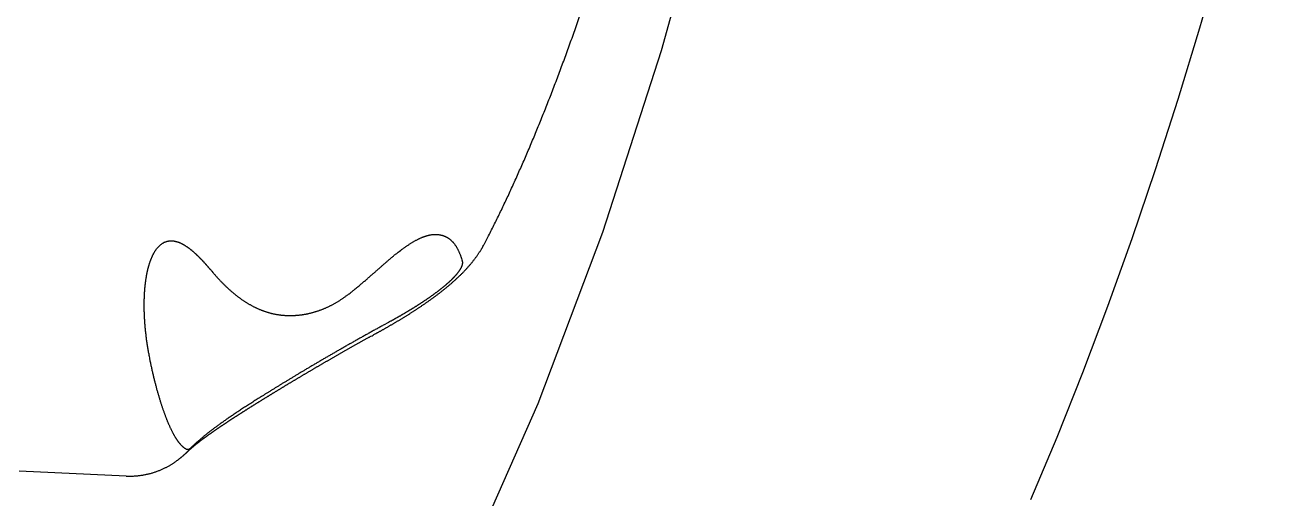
# Model space of a CAD drawing. Extents: x 528 to 612, y 649 to 778.
# Drawn here: x 536.046 to 538.047, y 696.739 to 697.498 of the extents above; entities that cross this region are included whole.
import ezdxf

# ---------------------------------------------------------------- set-up
doc = ezdxf.new("R2010")
doc.units = 0
doc.header["$MEASUREMENT"] = 0
doc.layers.add('1', color=4, linetype='Continuous')

# ---------------------------------------------------------------- blocks, each defined once
blk = doc.blocks.new('5S55RR1')
at = {"layer": '1', "color": 2, "linetype": 'Continuous'}
blk.add_line((-74.0167, 94.6378), (-74.0012, 94.4666), dxfattribs=at)
for points in [[(-74.0016, 94.4666), (-74.0013, 94.4639, 0.005206), (-74.001, 94.4613, 0.005222), (-74.0006, 94.4586, 0.005216), (-74.0002, 94.456, 0.005203), (-73.9997, 94.4534, 0.005199), (-73.9992, 94.4508, 0.005194), (-73.9986, 94.4482, 0.005207), (-73.9979, 94.4456, 0.005236), (-73.9972, 94.4431, 0.005196), (-73.9965, 94.4405, 0.005072), (-73.9957, 94.438, 0.005037), (-73.9948, 94.4356, 0.005064), (-73.9939, 94.4331, 0.005098), (-73.993, 94.4307, 0.005131), (-73.992, 94.4283, 0.005106), (-73.991, 94.426, 0.004999), (-73.9899, 94.4237, 0.004923), (-73.9888, 94.4214, 0.004833), (-73.9877, 94.4192, 0.004779), (-73.9865, 94.417, 0.004716), (-73.9853, 94.4149, 0.004695), (-73.9841, 94.4128, 0.004676), (-73.9829, 94.4107, 0.004666), (-73.9816, 94.4088, 0.004621), (-73.9803, 94.4068, 0.004539), (-73.9791, 94.405, 0.004345), (-73.9778, 94.4032, 0.004218), (-73.9765, 94.4014, 0.004067), (-73.9752, 94.3997, 0.003972), (-73.9739, 94.3981, 0.003842), (-73.9726, 94.3965, 0.003765), (-73.9714, 94.395, 0.003643), (-73.9702, 94.3936, 0.003616), (-73.969, 94.3922, 0.003608), (-73.9678, 94.391, 0.00348), (-73.9666, 94.3897, 0.003024), (-73.9655, 94.3886, 0.002755), (-73.9645, 94.3875, 0.002552), (-73.9634, 94.3865, 0.002531), (-73.9624, 94.3855, 0.002652), (-73.9615, 94.3846, 0.002589), (-73.9605, 94.3837, 0.002145), (-73.9597, 94.3829, 0.001928), (-73.9588, 94.3821, 0.001872), (-73.958, 94.3814, 0.001823), (-73.9573, 94.3808, 0.001669), (-73.9566, 94.3801, 0.001562), (-73.9559, 94.3796, 0.001412), (-73.9553, 94.379, 0.0013), (-73.9547, 94.3785, 0.001157), (-73.9541, 94.378, 0.001048), (-73.9536, 94.3776, 0.000897), (-73.9531, 94.3772, 0.000829), (-73.9526, 94.3768, 0.000806), (-73.9521, 94.3764, 0.000774), (-73.9517, 94.3761, 0.00068), (-73.9514, 94.3758, 0.000575), (-73.951, 94.3755, 0.000399), (-73.9506, 94.3752, 0.000282), (-73.9503, 94.375, 0.0002), (-73.95, 94.3747, 0.000163), (-73.9497, 94.3745, 0.000166), (-73.9495, 94.3743, 0.000159), (-73.9492, 94.3741, 0.000129), (-73.949, 94.3739, 0.000102), (-73.9488, 94.3737, 0.000066), (-73.9486, 94.3736, 0.000026), (-73.9484, 94.3734, -0.00003), (-73.9482, 94.3733, -0.000092), (-73.948, 94.3731, -0.000177), (-73.9478, 94.373, -0.000257), (-73.9477, 94.3729, -0.000336), (-73.9476, 94.3728, -0.000391), (-73.9474, 94.3727, -0.000406), (-73.9473, 94.3726, -0.000412), (-73.9472, 94.3725, -0.000408), (-73.947, 94.3723, -0.000406), (-73.9469, 94.3722, -0.000415), (-73.9468, 94.3721, -0.000414), (-73.9466, 94.372, -0.000407), (-73.9465, 94.3719, -0.000392), (-73.9463, 94.3718, -0.000373), (-73.9462, 94.3717, -0.000362), (-73.946, 94.3715, -0.000366), (-73.9459, 94.3714, -0.00037), (-73.9457, 94.3713, -0.000384), (-73.9455, 94.3711, -0.000391), (-73.9454, 94.371, -0.0004), (-73.9452, 94.3708, -0.000404), (-73.945, 94.3707, -0.000412), (-73.9448, 94.3705, -0.000415), (-73.9446, 94.3703, -0.000421), (-73.9444, 94.3702, -0.000423), (-73.9442, 94.37, -0.000428), (-73.944, 94.3698, -0.000429), (-73.9438, 94.3696, -0.000433), (-73.9436, 94.3695, -0.000433), (-73.9434, 94.3693, -0.000437), (-73.9431, 94.3691, -0.000436), (-73.9429, 94.3689, -0.000439), (-73.9427, 94.3687, -0.000438), (-73.9424, 94.3684, -0.00044), (-73.9422, 94.3682, -0.000438), (-73.9419, 94.368, -0.00044), (-73.9417, 94.3678, -0.000438), (-73.9414, 94.3675, -0.000439), (-73.9411, 94.3673, -0.000437), (-73.9408, 94.367, -0.000438), (-73.9406, 94.3668, -0.000436), (-73.9403, 94.3665, -0.000436), (-73.94, 94.3663, -0.000434), (-73.9397, 94.366, -0.000434), (-73.9394, 94.3657, -0.000431), (-73.9391, 94.3654, -0.000431), (-73.9388, 94.3651, -0.000428), (-73.9385, 94.3649, -0.000428), (-73.9381, 94.3646, -0.000425), (-73.9378, 94.3643, -0.000425), (-73.9375, 94.3639, -0.000422), (-73.9371, 94.3636, -0.000421), (-73.9368, 94.3633, -0.000418), (-73.9364, 94.363, -0.000418), (-73.9361, 94.3626, -0.000415), (-73.9357, 94.3623, -0.000414), (-73.9353, 94.3619, -0.000411), (-73.935, 94.3616, -0.00041), (-73.9346, 94.3612, -0.000407), (-73.9342, 94.3608, -0.000406), (-73.9338, 94.3605, -0.000403), (-73.9334, 94.3601, -0.000402), (-73.933, 94.3597, -0.000399), (-73.9326, 94.3593, -0.000397), (-73.9322, 94.3589, -0.000394), (-73.9318, 94.3585, -0.000393), (-73.9314, 94.3581, -0.00039), (-73.9309, 94.3576, -0.000389), (-73.9305, 94.3572, -0.000386), (-73.93, 94.3568, -0.000385), (-73.9296, 94.3563, -0.000382), (-73.9291, 94.3559, -0.00038), (-73.9287, 94.3554, -0.000377), (-73.9282, 94.3549, -0.000376), (-73.9277, 94.3545, -0.000373), (-73.9273, 94.354, -0.000372), (-73.9268, 94.3535, -0.000369), (-73.9263, 94.353, -0.000367), (-73.9258, 94.3525, -0.000364), (-73.9253, 94.352, -0.000363), (-73.9248, 94.3514, -0.00036), (-73.9243, 94.3509, -0.000359), (-73.9238, 94.3504, -0.000356), (-73.9232, 94.3498, -0.000355), (-73.9227, 94.3493, -0.000352), (-73.9222, 94.3487, -0.00035), (-73.9216, 94.3481, -0.000348), (-73.9211, 94.3476, -0.000346), (-73.9205, 94.347, -0.000344), (-73.9199, 94.3464, -0.000342), (-73.9194, 94.3458, -0.00034), (-73.9188, 94.3452, -0.000338), (-73.9182, 94.3446, -0.000335), (-73.9176, 94.3439, -0.000334), (-73.917, 94.3433, -0.000331), (-73.9164, 94.3426, -0.00033), (-73.9158, 94.342, -0.000328), (-73.9152, 94.3413, -0.000326), (-73.9146, 94.3407, -0.000324), (-73.9139, 94.34, -0.000323), (-73.9133, 94.3393, -0.000318), (-73.9127, 94.3386, -0.000312), (-73.912, 94.3379, -0.000306), (-73.9114, 94.3372, -0.000299), (-73.9107, 94.3364, -0.000292), (-73.91, 94.3357, -0.000286), (-73.9094, 94.335, -0.00028), (-73.9087, 94.3342, -0.000274), (-73.908, 94.3335, -0.000269), (-73.9073, 94.3327, -0.000263), (-73.9066, 94.3319, -0.000258), (-73.9059, 94.3311, -0.000253), (-73.9052, 94.3303, -0.000248), (-73.9045, 94.3295, -0.000244), (-73.9037, 94.3287, -0.000239), (-73.903, 94.3279, -0.000235), (-73.9023, 94.3271, -0.000231), (-73.9015, 94.3263, -0.000227), (-73.9008, 94.3254, -0.000223), (-73.9, 94.3246, -0.000219), (-73.8993, 94.3237, -0.000216), (-73.8985, 94.3228, -0.000212), (-73.8977, 94.322, -0.000209), (-73.897, 94.3211, -0.000206), (-73.8962, 94.3202, -0.000202), (-73.8954, 94.3193, -0.000199), (-73.8946, 94.3184, -0.000196), (-73.8938, 94.3175, -0.000194), (-73.893, 94.3165, -0.000191), (-73.8922, 94.3156, -0.000188), (-73.8914, 94.3147, -0.000185), (-73.8905, 94.3137, -0.000183), (-73.8897, 94.3128, -0.00018), (-73.8889, 94.3118, -0.000178), (-73.888, 94.3108, -0.000176), (-73.8872, 94.3099, -0.000174), (-73.8863, 94.3089, -0.000171), (-73.8855, 94.3079, -0.000169), (-73.8846, 94.3069, -0.000167), (-73.8838, 94.3059, -0.000165), (-73.8829, 94.3049, -0.000163), (-73.882, 94.3038, -0.000161), (-73.8811, 94.3028, -0.00016), (-73.8802, 94.3018, -0.000158), (-73.8793, 94.3007, -0.000156), (-73.8785, 94.2997, -0.000155), (-73.8776, 94.2986, -0.000153), (-73.8766, 94.2976, -0.000151), (-73.8757, 94.2965, -0.00015), (-73.8748, 94.2954, -0.000148), (-73.8739, 94.2943, -0.000147), (-73.873, 94.2932, -0.000145), (-73.872, 94.2921, -0.000144), (-73.8711, 94.291, -0.000143), (-73.8702, 94.2899, -0.000141), (-73.8692, 94.2888, -0.00014), (-73.8683, 94.2876, -0.000139), (-73.8673, 94.2865, -0.000138), (-73.8663, 94.2854, -0.000137), (-73.8654, 94.2842, -0.000136), (-73.8644, 94.283, -0.000134), (-73.8634, 94.2819, -0.000133), (-73.8625, 94.2807, -0.000132), (-73.8615, 94.2795, -0.000131), (-73.8605, 94.2783, -0.00013), (-73.8595, 94.2772, -0.00013), (-73.8585, 94.276, -0.000129), (-73.8575, 94.2748, -0.000128), (-73.8565, 94.2735, -0.000127), (-73.8555, 94.2723, -0.000126), (-73.8545, 94.2711, -0.000125), (-73.8535, 94.2699, -0.000124), (-73.8524, 94.2686, -0.000124), (-73.8514, 94.2674, -0.000123), (-73.8504, 94.2662, -0.000122), (-73.8493, 94.2649, -0.000121), (-73.8483, 94.2636, -0.000121), (-73.8473, 94.2624, -0.00012), (-73.8462, 94.2611, -0.000119), (-73.8452, 94.2598, -0.000119), (-73.8441, 94.2585, -0.000118), (-73.8431, 94.2572, -0.000118), (-73.842, 94.2559, -0.000117), (-73.8409, 94.2546, -0.000116), (-73.8399, 94.2533, -0.000116), (-73.8388, 94.252, -0.000115), (-73.8377, 94.2507, -0.000115), (-73.8366, 94.2494, -0.000114), (-73.8355, 94.248, -0.000114), (-73.8344, 94.2467, -0.000113), (-73.8334, 94.2453, -0.000113), (-73.8323, 94.244, -0.000112), (-73.8312, 94.2426, -0.000112), (-73.8301, 94.2413, -0.000112), (-73.8289, 94.2399, -0.000111), (-73.8278, 94.2385, -0.000111), (-73.8267, 94.2372, -0.00011), (-73.8256, 94.2358, -0.00011), (-73.8245, 94.2344, -0.00011), (-73.8234, 94.233, -0.000109), (-73.8222, 94.2316, -0.000109), (-73.8211, 94.2302, -0.000109), (-73.82, 94.2288, -0.000108), (-73.8188, 94.2274, -0.000108), (-73.8177, 94.226, -0.000108), (-73.8166, 94.2245, -0.000108), (-73.8154, 94.2231, -0.000107), (-73.8143, 94.2217, -0.000107), (-73.8131, 94.2202, -0.000107), (-73.8119, 94.2188, -0.000107), (-73.8108, 94.2173, -0.000107), (-73.8096, 94.2159, -0.000106), (-73.8085, 94.2144, -0.000106), (-73.8073, 94.2129, -0.000106), (-73.8061, 94.2115, -0.000106), (-73.805, 94.21, -0.000106), (-73.8038, 94.2085, -0.000105), (-73.8026, 94.207, -0.000105), (-73.8014, 94.2055, -0.000105), (-73.8002, 94.204, -0.000105), (-73.799, 94.2025, -0.000105), (-73.7979, 94.201, -0.000104), (-73.7967, 94.1995, -0.000105), (-73.7955, 94.198, -0.000108), (-73.7943, 94.1965, -0.000111), (-73.7931, 94.195, -0.000115), (-73.7919, 94.1934, -0.000119), (-73.7907, 94.1919, -0.000123), (-73.7895, 94.1904, -0.000126), (-73.7882, 94.1888, -0.00013), (-73.787, 94.1873, -0.000133), (-73.7858, 94.1857, -0.000137), (-73.7846, 94.1842, -0.00014), (-73.7834, 94.1826, -0.000143), (-73.7821, 94.181, -0.000146), (-73.7809, 94.1794, -0.00015), (-73.7797, 94.1778, -0.000152), (-73.7784, 94.1762, -0.000154), (-73.7772, 94.1746, -0.000154), (-73.7759, 94.173, -0.000151), (-73.7747, 94.1714, -0.000148), (-73.7734, 94.1698, -0.000146), (-73.7721, 94.1681, -0.000144), (-73.7709, 94.1665, -0.000141), (-73.7696, 94.1648, -0.000139), (-73.7683, 94.1632, -0.000137), (-73.7671, 94.1615, -0.000135), (-73.7658, 94.1599, -0.000133), (-73.7645, 94.1582, -0.000131), (-73.7632, 94.1565, -0.00013), (-73.7619, 94.1548, -0.000128), (-73.7606, 94.1531, -0.000126), (-73.7593, 94.1515, -0.000124), (-73.7581, 94.1498, -0.000123), (-73.7568, 94.1481, -0.000121), (-73.7555, 94.1464, -0.00012), (-73.7542, 94.1446, -0.000118), (-73.7529, 94.1429, -0.000117), (-73.7516, 94.1412, -0.000116), (-73.7502, 94.1395, -0.000114), (-73.7489, 94.1378, -0.000113), (-73.7476, 94.136, -0.000112), (-73.7463, 94.1343, -0.000111), (-73.745, 94.1326, -0.00011), (-73.7437, 94.1309, -0.000108), (-73.7424, 94.1291, -0.000107), (-73.7411, 94.1274, -0.000107), (-73.7398, 94.1256, -0.000109), (-73.7385, 94.1239, -0.000116), (-73.7371, 94.1221, -0.000129), (-73.7358, 94.1204, -0.000131), (-73.7345, 94.1186, -0.000127), (-73.7332, 94.1169, -0.00015), (-73.7319, 94.1151, -0.000192), (-73.7305, 94.1132, -0.000146), (-73.7292, 94.1115, -0.000043), (-73.728, 94.1099, -0.000225), (-73.7265, 94.1078, -0.000392), (-73.7241, 94.1046, -0.000188), (-73.7209, 94.1004, -0.000097)], [(-74.0016, 94.4666), (-74.0016, 94.4666, -0.000003), (-74.0016, 94.4666, -0.000003), (-74.0016, 94.4666, -0.000003), (-74.0016, 94.4666, -0.000003), (-74.0016, 94.4666, -0.000003), (-74.0016, 94.4666, -0.000003), (-74.0016, 94.4666, -0.000003), (-74.0016, 94.4666, -0.000003), (-74.0016, 94.4666, -0.000003), (-74.0016, 94.4666, -0.000003), (-74.0016, 94.4666, -0.000003), (-74.0016, 94.4666, -0.000003), (-74.0016, 94.4666, -0.000003), (-74.0016, 94.4666, -0.000003), (-74.0016, 94.4666, -0.000003), (-74.0016, 94.4666, -0.000003), (-74.0016, 94.4666, -0.000003), (-74.0016, 94.4666, -0.000003), (-74.0016, 94.4666, -0.000003), (-74.0016, 94.4666, -0.000003), (-74.0016, 94.4666, -0.000003), (-74.0016, 94.4666, -0.000003), (-74.0016, 94.4666, -0.000003), (-74.0016, 94.4666, -0.000003), (-74.0016, 94.4666, -0.000003), (-74.0016, 94.4666, -0.000003), (-74.0016, 94.4666, -0.000003), (-74.0016, 94.4666, -0.000003), (-74.0016, 94.4666, -0.000003), (-74.0016, 94.4666, -0.000002), (-74.0016, 94.4666, -0.000003), (-74.0016, 94.4666, -0.000003), (-74.0016, 94.4666, -0.000002), (-74.0016, 94.4666, -0.000001), (-74.0016, 94.4666, -0.000003), (-74.0016, 94.4666, -0.000006), (-74.0016, 94.4666, -0.000003), (-74.0016, 94.4666, -0.000002)], [(-73.6569, 94.1451), (-73.6569, 94.1451, 0.000001), (-73.6569, 94.1451, 0.000001), (-73.6569, 94.1451, 0.000001), (-73.6569, 94.1451, 0.000001), (-73.6569, 94.1451, 0.000001), (-73.6569, 94.145, 0.000001), (-73.6569, 94.145, 0.000001), (-73.6569, 94.145, 0.000001), (-73.6568, 94.145, 0.000001), (-73.6568, 94.145, 0.000001), (-73.6568, 94.145, 0.000001), (-73.6568, 94.145, 0.000001), (-73.6568, 94.145, 0.000001), (-73.6568, 94.145, 0.000001), (-73.6568, 94.145, 0.000001), (-73.6568, 94.145, 0.000001), (-73.6568, 94.145, 0.000001), (-73.6568, 94.145, 0.000001), (-73.6568, 94.145, 0.000001), (-73.6568, 94.145, 0.000001), (-73.6568, 94.145, 0.000001), (-73.6568, 94.145, 0.000001), (-73.6568, 94.145, 0.000001), (-73.6568, 94.145, 0.000001), (-73.6568, 94.145, 0.000001), (-73.6568, 94.145, 0.000001), (-73.6568, 94.145, 0.000001), (-73.6568, 94.145, 0.000001), (-73.6568, 94.145, 0.000001), (-73.6568, 94.145, 0.000001), (-73.6568, 94.145, 0.000001), (-73.6568, 94.145, 0.000001), (-73.6568, 94.145, 0.000001), (-73.6568, 94.145, 0), (-73.6568, 94.145, 0.000001), (-73.6568, 94.145, 0.000002), (-73.6568, 94.145, 0.000001), (-73.6568, 94.145, 0.000001)], [(-73.7209, 94.1004), (-73.7199, 94.099, 0.000529), (-73.7188, 94.0976, 0.000536), (-73.7178, 94.0961, 0.000499), (-73.7167, 94.0947, 0.000431), (-73.7156, 94.0932, 0.000381), (-73.7145, 94.0917, 0.000326), (-73.7134, 94.0903, 0.000319), (-73.7123, 94.0888, 0.000362), (-73.7111, 94.0873, 0.00039), (-73.71, 94.0858, 0.000412), (-73.7089, 94.0844, 0.000429), (-73.7077, 94.0829, 0.000447), (-73.7066, 94.0814, 0.000456), (-73.7054, 94.0799, 0.000462), (-73.7042, 94.0784, 0.000468), (-73.703, 94.0768, 0.000476), (-73.7019, 94.0753, 0.000482), (-73.7007, 94.0738, 0.000489), (-73.6994, 94.0723, 0.000494), (-73.6982, 94.0707, 0.000501), (-73.697, 94.0692, 0.000507), (-73.6958, 94.0677, 0.000513), (-73.6945, 94.0661, 0.000518), (-73.6933, 94.0646, 0.000525), (-73.692, 94.063, 0.00053), (-73.6907, 94.0614, 0.000536), (-73.6895, 94.0599, 0.00054), (-73.6882, 94.0583, 0.000545), (-73.6869, 94.0567, 0.000552), (-73.6855, 94.0551, 0.000567), (-73.6842, 94.0535, 0.000582), (-73.6829, 94.0519, 0.000603), (-73.6815, 94.0503, 0.00062), (-73.6802, 94.0487, 0.000639), (-73.6788, 94.0471, 0.000656), (-73.6774, 94.0455, 0.000676), (-73.6761, 94.0439, 0.000693), (-73.6747, 94.0423, 0.000712), (-73.6733, 94.0407, 0.000729), (-73.6718, 94.039, 0.000749), (-73.6704, 94.0374, 0.000765), (-73.669, 94.0358, 0.000785), (-73.6675, 94.0342, 0.000802), (-73.6661, 94.0326, 0.000822), (-73.6646, 94.0309, 0.000839), (-73.6631, 94.0293, 0.000859), (-73.6617, 94.0277, 0.000876), (-73.6602, 94.0261, 0.000896), (-73.6587, 94.0244, 0.000914), (-73.6571, 94.0228, 0.000934), (-73.6556, 94.0212, 0.000952), (-73.6541, 94.0196, 0.000973), (-73.6525, 94.018, 0.000992), (-73.651, 94.0164, 0.001015), (-73.6494, 94.0147, 0.001036), (-73.6478, 94.0131, 0.00106), (-73.6463, 94.0115, 0.001082), (-73.6447, 94.01, 0.001108), (-73.6431, 94.0084, 0.001132), (-73.6415, 94.0068, 0.001159), (-73.6398, 94.0052, 0.001185), (-73.6382, 94.0036, 0.001214), (-73.6366, 94.0021, 0.001241), (-73.635, 94.0005, 0.001273), (-73.6333, 93.999, 0.001302), (-73.6317, 93.9975, 0.001336), (-73.63, 93.996, 0.001368), (-73.6284, 93.9945, 0.001404), (-73.6267, 93.993, 0.001438), (-73.625, 93.9915, 0.001476), (-73.6233, 93.99, 0.001513), (-73.6217, 93.9886, 0.001555), (-73.62, 93.9871, 0.001594), (-73.6183, 93.9857, 0.001639), (-73.6166, 93.9843, 0.001681), (-73.6149, 93.9829, 0.00173), (-73.6132, 93.9816, 0.001775), (-73.6115, 93.9802, 0.001822), (-73.6098, 93.9789, 0.001865), (-73.6081, 93.9775, 0.001909), (-73.6064, 93.9762, 0.00195), (-73.6047, 93.975, 0.001995), (-73.6029, 93.9737, 0.002036), (-73.6012, 93.9725, 0.002079), (-73.5995, 93.9712, 0.002119), (-73.5977, 93.97, 0.002162), (-73.596, 93.9688, 0.002201), (-73.5942, 93.9677, 0.002242), (-73.5925, 93.9665, 0.00228), (-73.5907, 93.9654, 0.00232), (-73.589, 93.9643, 0.002355), (-73.5872, 93.9632, 0.002392), (-73.5854, 93.9621, 0.002428), (-73.5836, 93.961, 0.00247), (-73.5818, 93.96, 0.002494), (-73.58, 93.959, 0.002508), (-73.5782, 93.958, 0.00257), (-73.5764, 93.957, 0.002683), (-73.5745, 93.956, 0.00265), (-73.5727, 93.9551, 0.002515), (-73.5708, 93.9542, 0.002858), (-73.569, 93.9533, 0.003526), (-73.567, 93.9524, 0.002683), (-73.5652, 93.9516, 0.000828), (-73.5636, 93.9508, 0.003967), (-73.5614, 93.9499, 0.007078), (-73.5581, 93.9486, 0.003477), (-73.5537, 93.947, 0.001829)], [(-73.5537, 93.947), (-73.5438, 93.9434, 0.001491), (-73.5337, 93.9399, 0.001475), (-73.5236, 93.9364, 0.00144), (-73.5133, 93.933, 0.001392), (-73.5029, 93.9296, 0.001363), (-73.4925, 93.9262, 0.00134), (-73.482, 93.9229, 0.001315), (-73.4714, 93.9195, 0.001287), (-73.4607, 93.9163, 0.001261), (-73.4498, 93.913, 0.001234), (-73.4389, 93.9098, 0.001207), (-73.4279, 93.9066, 0.001179), (-73.4168, 93.9034, 0.001153), (-73.4056, 93.9003, 0.00113), (-73.3943, 93.8972, 0.001108), (-73.3828, 93.8941, 0.001089), (-73.3713, 93.891, 0.001069), (-73.3597, 93.888, 0.00105), (-73.348, 93.885, 0.001032), (-73.3361, 93.882, 0.001014), (-73.3242, 93.879, 0.000997), (-73.3122, 93.8761, 0.00098), (-73.3001, 93.8732, 0.000964), (-73.2878, 93.8703, 0.000948), (-73.2755, 93.8674, 0.000932), (-73.2631, 93.8646, 0.000918), (-73.2506, 93.8618, 0.000903), (-73.238, 93.859, 0.000889), (-73.2253, 93.8563, 0.000875), (-73.2125, 93.8535, 0.000862), (-73.1996, 93.8508, 0.000849), (-73.1866, 93.8482, 0.000836), (-73.1735, 93.8455, 0.000824)]]:
    blk.add_lwpolyline(points, format="xyb", dxfattribs=at)
at = {"layer": '1', "color": 3, "linetype": 'Continuous'}
for points in [[(-73.8014, 94.4572), (-73.8006, 94.4575, -0.000548), (-73.7997, 94.4577, -0.000547), (-73.7989, 94.458, -0.000543), (-73.7981, 94.4583, -0.000536), (-73.7973, 94.4585, -0.000531), (-73.7964, 94.4588, -0.000526), (-73.7956, 94.4591, -0.000521), (-73.7948, 94.4593, -0.000516), (-73.7939, 94.4596, -0.000511), (-73.7931, 94.4598, -0.000506), (-73.7922, 94.4601, -0.000501), (-73.7914, 94.4603, -0.000496), (-73.7905, 94.4606, -0.000492), (-73.7897, 94.4609, -0.000487), (-73.7888, 94.4611, -0.000482), (-73.788, 94.4614, -0.000477), (-73.7871, 94.4616, -0.000473), (-73.7862, 94.4619, -0.000468), (-73.7854, 94.4621, -0.000463), (-73.7845, 94.4624, -0.000458), (-73.7836, 94.4626, -0.000458), (-73.7828, 94.4629, -0.000462), (-73.7819, 94.4631, -0.000466), (-73.781, 94.4634, -0.00047), (-73.7801, 94.4636, -0.000474), (-73.7792, 94.4638, -0.000478), (-73.7783, 94.4641, -0.000482), (-73.7774, 94.4643, -0.000486), (-73.7765, 94.4646, -0.00049), (-73.7757, 94.4648, -0.000494), (-73.7748, 94.465, -0.000497), (-73.7738, 94.4653, -0.000502), (-73.7729, 94.4655, -0.000505), (-73.772, 94.4657, -0.000509), (-73.7711, 94.466, -0.000512), (-73.7702, 94.4662, -0.000516), (-73.7693, 94.4664, -0.00052), (-73.7684, 94.4667, -0.000524), (-73.7675, 94.4669, -0.000527), (-73.7665, 94.4671, -0.000531), (-73.7656, 94.4673, -0.000534), (-73.7647, 94.4676, -0.000538), (-73.7637, 94.4678, -0.000542), (-73.7628, 94.468, -0.000547), (-73.7619, 94.4682, -0.00055), (-73.7609, 94.4684, -0.000554), (-73.76, 94.4686, -0.000558), (-73.759, 94.4689, -0.000562), (-73.7581, 94.4691, -0.000566), (-73.7571, 94.4693, -0.00057), (-73.7562, 94.4695, -0.000573), (-73.7552, 94.4697, -0.000577), (-73.7542, 94.4699, -0.00058), (-73.7533, 94.4701, -0.000584), (-73.7523, 94.4703, -0.000588), (-73.7513, 94.4705, -0.000592), (-73.7504, 94.4707, -0.000595), (-73.7494, 94.4709, -0.000599), (-73.7484, 94.4711, -0.000602), (-73.7474, 94.4713, -0.000605), (-73.7464, 94.4715, -0.00061), (-73.7454, 94.4717, -0.000616), (-73.7444, 94.4719, -0.000622), (-73.7435, 94.472, -0.000629), (-73.7425, 94.4722, -0.000634), (-73.7415, 94.4724, -0.000641), (-73.7405, 94.4726, -0.000646), (-73.7394, 94.4728, -0.000653), (-73.7384, 94.4729, -0.000658), (-73.7374, 94.4731, -0.000664), (-73.7364, 94.4733, -0.000669), (-73.7354, 94.4734, -0.000676), (-73.7344, 94.4736, -0.000681), (-73.7333, 94.4738, -0.000687), (-73.7323, 94.4739, -0.000692), (-73.7313, 94.4741, -0.000697), (-73.7302, 94.4742, -0.000702), (-73.7292, 94.4744, -0.000708), (-73.7282, 94.4745, -0.000713), (-73.7271, 94.4747, -0.000718), (-73.7261, 94.4748, -0.000726), (-73.725, 94.475, -0.00074), (-73.724, 94.4751, -0.000752), (-73.7229, 94.4752, -0.000767), (-73.7218, 94.4754, -0.000779), (-73.7208, 94.4755, -0.000793), (-73.7197, 94.4756, -0.000805), (-73.7186, 94.4758, -0.000819), (-73.7176, 94.4759, -0.00083), (-73.7165, 94.476, -0.000844), (-73.7154, 94.4761, -0.000855), (-73.7143, 94.4762, -0.000868), (-73.7132, 94.4763, -0.000879), (-73.7121, 94.4764, -0.000892), (-73.711, 94.4765, -0.000902), (-73.7099, 94.4766, -0.000915), (-73.7088, 94.4767, -0.000925), (-73.7077, 94.4768, -0.000937), (-73.7066, 94.4769, -0.00095), (-73.7055, 94.477, -0.000967), (-73.7044, 94.477, -0.000982), (-73.7033, 94.4771, -0.001), (-73.7022, 94.4772, -0.001015), (-73.701, 94.4773, -0.001032), (-73.6999, 94.4773, -0.001046), (-73.6988, 94.4774, -0.001062), (-73.6976, 94.4774, -0.001077), (-73.6965, 94.4775, -0.001097), (-73.6953, 94.4775, -0.001115), (-73.6942, 94.4775, -0.001141), (-73.693, 94.4776, -0.001161), (-73.6919, 94.4776, -0.001184), (-73.6907, 94.4776, -0.001204), (-73.6895, 94.4776, -0.001227), (-73.6884, 94.4776, -0.001245), (-73.6872, 94.4776, -0.001266), (-73.686, 94.4776, -0.001294), (-73.6848, 94.4776, -0.001337), (-73.6836, 94.4776, -0.001375), (-73.6824, 94.4776, -0.001419), (-73.6812, 94.4775, -0.001456), (-73.68, 94.4775, -0.001499), (-73.6788, 94.4775, -0.001533), (-73.6776, 94.4774, -0.001572), (-73.6764, 94.4773, -0.001608), (-73.6752, 94.4773, -0.001657), (-73.674, 94.4772, -0.001707), (-73.6727, 94.4771, -0.001777), (-73.6715, 94.477, -0.001833), (-73.6703, 94.4769, -0.001897), (-73.669, 94.4768, -0.00195), (-73.6678, 94.4767, -0.002014), (-73.6665, 94.4765, -0.002062), (-73.6653, 94.4764, -0.002113), (-73.664, 94.4762, -0.002183), (-73.6627, 94.476, -0.002294), (-73.6614, 94.4758, -0.002397), (-73.6602, 94.4756, -0.002525), (-73.6589, 94.4754, -0.002628), (-73.6576, 94.4752, -0.002742), (-73.6563, 94.4749, -0.002834), (-73.655, 94.4747, -0.00294), (-73.6537, 94.4744, -0.003025), (-73.6524, 94.4741, -0.003125), (-73.651, 94.4738, -0.003303), (-73.6497, 94.4734, -0.003618), (-73.6484, 94.4731, -0.003882), (-73.647, 94.4727, -0.004182), (-73.6457, 94.4723, -0.004432), (-73.6443, 94.4718, -0.004717), (-73.643, 94.4714, -0.004942), (-73.6416, 94.4709, -0.005194), (-73.6403, 94.4703, -0.005413), (-73.6389, 94.4698, -0.005688), (-73.6376, 94.4691, -0.006102), (-73.6362, 94.4685, -0.006793), (-73.6349, 94.4678, -0.007355), (-73.6335, 94.467, -0.007996), (-73.6322, 94.4662, -0.008586), (-73.6309, 94.4654, -0.009341), (-73.6296, 94.4645, -0.009893), (-73.6284, 94.4635, -0.010526), (-73.6271, 94.4625, -0.011246), (-73.626, 94.4614, -0.012361), (-73.6249, 94.4602, -0.01311), (-73.6238, 94.459, -0.013609), (-73.6229, 94.4578, -0.013799), (-73.622, 94.4566, -0.013615), (-73.6212, 94.4553, -0.013779), (-73.6206, 94.454, -0.014017), (-73.62, 94.4528, -0.014074), (-73.6195, 94.4515, -0.013388), (-73.619, 94.4503, -0.012933), (-73.6187, 94.4491, -0.012341), (-73.6184, 94.4479, -0.011848), (-73.6182, 94.4467, -0.01103), (-73.618, 94.4456, -0.010436), (-73.6179, 94.4444, -0.009784), (-73.6179, 94.4433, -0.009365), (-73.6178, 94.4422, -0.008961), (-73.6178, 94.4411, -0.008547), (-73.6179, 94.4401, -0.007927), (-73.618, 94.439, -0.007396), (-73.6181, 94.438, -0.006755), (-73.6182, 94.437, -0.006403), (-73.6184, 94.436, -0.006213), (-73.6185, 94.435, -0.006035), (-73.6187, 94.434, -0.005782), (-73.619, 94.433, -0.005561), (-73.6192, 94.4321, -0.005283), (-73.6194, 94.4312, -0.005034), (-73.6197, 94.4302, -0.004728), (-73.62, 94.4293, -0.004457), (-73.6203, 94.4284, -0.004135), (-73.6206, 94.4275, -0.00393), (-73.621, 94.4266, -0.003779), (-73.6213, 94.4257, -0.003645), (-73.6217, 94.4249, -0.003484), (-73.622, 94.424, -0.003342), (-73.6224, 94.4232, -0.003173), (-73.6228, 94.4223, -0.003022), (-73.6232, 94.4215, -0.002843), (-73.6236, 94.4207, -0.002691), (-73.624, 94.4198, -0.002521), (-73.6244, 94.419, -0.002424), (-73.6248, 94.4182, -0.002369), (-73.6252, 94.4174, -0.002318), (-73.6256, 94.4166, -0.002253), (-73.6261, 94.4158, -0.002197), (-73.6265, 94.415, -0.002133), (-73.627, 94.4143, -0.002076), (-73.6274, 94.4135, -0.002009), (-73.6279, 94.4127, -0.00195), (-73.6283, 94.4119, -0.001882), (-73.6288, 94.4112, -0.001822), (-73.6293, 94.4104, -0.001752), (-73.6297, 94.4097, -0.001691), (-73.6302, 94.4089, -0.001621), (-73.6307, 94.4082, -0.001558), (-73.6312, 94.4075, -0.001482), (-73.6317, 94.4067, -0.001429), (-73.6322, 94.406, -0.001381), (-73.6327, 94.4053, -0.001346), (-73.6332, 94.4046, -0.001313), (-73.6337, 94.4039, -0.001282), (-73.6342, 94.4032, -0.001245), (-73.6347, 94.4025, -0.001213), (-73.6352, 94.4018, -0.001176), (-73.6357, 94.4011, -0.001143), (-73.6362, 94.4004, -0.001106), (-73.6367, 94.3997, -0.001072), (-73.6372, 94.399, -0.001034), (-73.6378, 94.3983, -0.001001), (-73.6383, 94.3976, -0.000963), (-73.6388, 94.397, -0.000928), (-73.6393, 94.3963, -0.000888), (-73.6399, 94.3956, -0.000856), (-73.6404, 94.3949, -0.000821), (-73.6409, 94.3943, -0.000796), (-73.6414, 94.3936, -0.000772), (-73.642, 94.393, -0.000751), (-73.6425, 94.3923, -0.000725), (-73.643, 94.3916, -0.000703), (-73.6436, 94.391, -0.000678), (-73.6441, 94.3903, -0.000655), (-73.6446, 94.3897, -0.000629), (-73.6452, 94.3891, -0.000607), (-73.6457, 94.3884, -0.000581), (-73.6462, 94.3878, -0.000558), (-73.6468, 94.3871, -0.000532), (-73.6473, 94.3865, -0.000508), (-73.6479, 94.3859, -0.00048), (-73.6484, 94.3852, -0.000459), (-73.6489, 94.3846, -0.000437), (-73.6495, 94.384, -0.000432), (-73.65, 94.3834, -0.000443), (-73.6505, 94.3828, -0.000458), (-73.6511, 94.3821, -0.00048), (-73.6516, 94.3815, -0.000475), (-73.6522, 94.3809, -0.000451), (-73.6527, 94.3803, -0.000513), (-73.6532, 94.3797, -0.000633), (-73.6538, 94.3791, -0.000483), (-73.6543, 94.3785, -0.000151), (-73.6548, 94.3779, -0.000715), (-73.6554, 94.3773, -0.00128), (-73.6563, 94.3762, -0.000632), (-73.6576, 94.3749, -0.000334)], [(-73.7015, 94.084), (-73.7054, 94.0893, 0.000336), (-73.7093, 94.0945, 0.000339), (-73.7131, 94.0997, 0.000346), (-73.717, 94.1049, 0.000356), (-73.7208, 94.11, 0.000365), (-73.7246, 94.1151, 0.000373), (-73.7284, 94.1201, 0.000382), (-73.7321, 94.1251, 0.000391), (-73.7358, 94.13, 0.000394), (-73.7396, 94.1349, 0.000389), (-73.7433, 94.1398, 0.000386), (-73.7469, 94.1446, 0.000381), (-73.7506, 94.1493, 0.000377), (-73.7542, 94.154, 0.000372), (-73.7578, 94.1587, 0.000369), (-73.7614, 94.1633, 0.000364), (-73.7649, 94.1679, 0.000361), (-73.7684, 94.1725, 0.000358), (-73.7719, 94.1769, 0.000357), (-73.7754, 94.1814, 0.000354), (-73.7788, 94.1858, 0.000353), (-73.7823, 94.1901, 0.00035), (-73.7857, 94.1944, 0.000348), (-73.789, 94.1987, 0.000346), (-73.7924, 94.2029, 0.000344), (-73.7957, 94.207, 0.000341), (-73.7989, 94.2111, 0.00034), (-73.8022, 94.2152, 0.000337), (-73.8054, 94.2192, 0.000336), (-73.8086, 94.2232, 0.000333), (-73.8117, 94.2271, 0.000332), (-73.8149, 94.2309, 0.000329), (-73.818, 94.2347, 0.000331), (-73.821, 94.2385, 0.000338), (-73.8241, 94.2422, 0.000345), (-73.8271, 94.2459, 0.000353), (-73.83, 94.2495, 0.000362), (-73.833, 94.2531, 0.00037), (-73.8359, 94.2566, 0.000379), (-73.8387, 94.2601, 0.000389), (-73.8416, 94.2635, 0.000399), (-73.8444, 94.2668, 0.00041), (-73.8471, 94.2701, 0.000421), (-73.8499, 94.2734, 0.000433), (-73.8526, 94.2766, 0.000446), (-73.8552, 94.2797, 0.000459), (-73.8578, 94.2828, 0.000473), (-73.8604, 94.2859, 0.000488), (-73.863, 94.2889, 0.000505), (-73.8655, 94.2918, 0.000526), (-73.868, 94.2947, 0.000548), (-73.8704, 94.2975, 0.000571), (-73.8728, 94.3003, 0.000597), (-73.8752, 94.303, 0.000623), (-73.8775, 94.3056, 0.000652), (-73.8798, 94.3082, 0.000682), (-73.8821, 94.3108, 0.000715), (-73.8843, 94.3132, 0.00075), (-73.8865, 94.3157, 0.000788), (-73.8886, 94.318, 0.000828), (-73.8907, 94.3203, 0.000872), (-73.8928, 94.3226, 0.000918), (-73.8948, 94.3247, 0.00097), (-73.8968, 94.3269, 0.001028), (-73.8987, 94.3289, 0.00107), (-73.9006, 94.3309, 0.001084), (-73.9025, 94.3329, 0.001102), (-73.9043, 94.3347, 0.001108), (-73.9061, 94.3366, 0.001123), (-73.9078, 94.3383, 0.001131), (-73.9095, 94.34, 0.001148), (-73.9112, 94.3417, 0.001153), (-73.9128, 94.3433, 0.001166), (-73.9144, 94.3448, 0.001167), (-73.9159, 94.3463, 0.001178), (-73.9174, 94.3478, 0.001178), (-73.9189, 94.3491, 0.001188), (-73.9203, 94.3505, 0.001184), (-73.9216, 94.3518, 0.001197), (-73.923, 94.353, 0.001203), (-73.9243, 94.3542, 0.001221), (-73.9255, 94.3553, 0.001226), (-73.9267, 94.3564, 0.001245), (-73.9279, 94.3574, 0.001249), (-73.9291, 94.3584, 0.001267), (-73.9302, 94.3594, 0.00127), (-73.9312, 94.3603, 0.001287), (-73.9322, 94.3612, 0.001288), (-73.9332, 94.362, 0.001304), (-73.9342, 94.3628, 0.0013), (-73.9351, 94.3636, 0.001317), (-73.9359, 94.3643, 0.001317), (-73.9368, 94.3649, 0.001254), (-73.9376, 94.3656, 0.001043), (-73.9383, 94.3662, 0.000829), (-73.939, 94.3667, 0.000516), (-73.9397, 94.3673, 0.000199), (-73.9404, 94.3678, -0.000221), (-73.941, 94.3683, -0.000664), (-73.9416, 94.3687, -0.001237), (-73.9421, 94.3692, -0.001853), (-73.9426, 94.3696, -0.002625), (-73.9431, 94.37, -0.003474), (-73.9435, 94.3704, -0.004511), (-73.9439, 94.3707, -0.005654), (-73.9443, 94.3711, -0.006998), (-73.9446, 94.3714, -0.008588), (-73.9449, 94.3718, -0.010534), (-73.9452, 94.3721, -0.012643), (-73.9455, 94.3724, -0.01495), (-73.9457, 94.3728, -0.017242), (-73.9459, 94.3731, -0.01942), (-73.946, 94.3734, -0.021214), (-73.9461, 94.3738, -0.022463), (-73.9462, 94.3741, -0.022921), (-73.9463, 94.3745, -0.022605), (-73.9463, 94.3748, -0.021479), (-73.9463, 94.3752, -0.019848), (-73.9462, 94.3756, -0.017782), (-73.9462, 94.3761, -0.015579), (-73.9461, 94.3765, -0.013558), (-73.9459, 94.377, -0.012005), (-73.9457, 94.3775, -0.010699), (-73.9456, 94.378, -0.009782), (-73.9453, 94.3786, -0.008917), (-73.9451, 94.3791, -0.008219), (-73.9448, 94.3797, -0.007573), (-73.9444, 94.3803, -0.007077), (-73.9441, 94.3809, -0.006599), (-73.9437, 94.3816, -0.006229), (-73.9432, 94.3822, -0.005863), (-73.9428, 94.3829, -0.005581), (-73.9423, 94.3836, -0.005283), (-73.9417, 94.3843, -0.005042), (-73.9412, 94.3851, -0.004804), (-73.9406, 94.3858, -0.004626), (-73.9399, 94.3866, -0.004444), (-73.9393, 94.3873, -0.004312), (-73.9386, 94.3881, -0.00417), (-73.9378, 94.3889, -0.004069), (-73.937, 94.3897, -0.003962), (-73.9362, 94.3905, -0.003896), (-73.9354, 94.3914, -0.003795), (-73.9345, 94.3922, -0.003701), (-73.9336, 94.393, -0.003573), (-73.9326, 94.3939, -0.003442), (-73.9317, 94.3947, -0.003315), (-73.9306, 94.3956, -0.003212), (-73.9296, 94.3965, -0.003105), (-73.9285, 94.3973, -0.003014), (-73.9274, 94.3982, -0.00292), (-73.9262, 94.3991, -0.002841), (-73.9251, 94.4, -0.002761), (-73.9238, 94.4009, -0.002695), (-73.9226, 94.4018, -0.002604), (-73.9213, 94.4027, -0.002498), (-73.92, 94.4036, -0.002393), (-73.9186, 94.4045, -0.002292), (-73.9172, 94.4054, -0.002195), (-73.9158, 94.4064, -0.002105), (-73.9143, 94.4073, -0.002018), (-73.9128, 94.4082, -0.001937), (-73.9113, 94.4092, -0.001857), (-73.9097, 94.4101, -0.001782), (-73.9082, 94.4111, -0.001712), (-73.9065, 94.412, -0.001651), (-73.9049, 94.413, -0.001597), (-73.9032, 94.4139, -0.001557), (-73.9014, 94.4149, -0.001514), (-73.8997, 94.4159, -0.001474), (-73.8979, 94.4169, -0.001434), (-73.896, 94.4178, -0.001399), (-73.8942, 94.4188, -0.001363), (-73.8923, 94.4198, -0.001331), (-73.8903, 94.4208, -0.001298), (-73.8884, 94.4218, -0.001267), (-73.8864, 94.4228, -0.00124), (-73.8843, 94.4238, -0.001223), (-73.8823, 94.4249, -0.001205), (-73.8802, 94.4259, -0.001192), (-73.878, 94.4269, -0.001177), (-73.8759, 94.4279, -0.001165), (-73.8736, 94.429, -0.00115), (-73.8714, 94.43, -0.00114), (-73.8691, 94.431, -0.001126), (-73.8668, 94.4321, -0.001116), (-73.8645, 94.4331, -0.001104), (-73.8621, 94.4342, -0.001098), (-73.8597, 94.4352, -0.001096), (-73.8573, 94.4363, -0.001106), (-73.8548, 94.4373, -0.00111), (-73.8523, 94.4384, -0.001117), (-73.8497, 94.4394, -0.001122), (-73.8472, 94.4405, -0.001133), (-73.8446, 94.4415, -0.001134), (-73.8419, 94.4426, -0.001134), (-73.8392, 94.4436, -0.001149), (-73.8365, 94.4447, -0.001185), (-73.8338, 94.4457, -0.001146), (-73.831, 94.4468, -0.001059), (-73.8282, 94.4478, -0.001138), (-73.8253, 94.4489, -0.001302), (-73.8224, 94.45, -0.000963), (-73.8196, 94.451, -0.000343), (-73.817, 94.4519, -0.001298), (-73.8136, 94.4531, -0.002107), (-73.8084, 94.4548, -0.000993), (-73.8014, 94.4572, -0.000521)], [(-73.6576, 94.3749), (-73.6592, 94.3731, 0.001837), (-73.6608, 94.3712, 0.001863), (-73.6624, 94.3694, 0.001888), (-73.664, 94.3676, 0.001908), (-73.6656, 94.3658, 0.001931), (-73.6671, 94.364, 0.001953), (-73.6686, 94.3621, 0.001977), (-73.6701, 94.3603, 0.001999), (-73.6715, 94.3585, 0.002023), (-73.6729, 94.3567, 0.002045), (-73.6743, 94.3549, 0.002069), (-73.6757, 94.353, 0.002092), (-73.6771, 94.3512, 0.002116), (-73.6784, 94.3494, 0.002138), (-73.6797, 94.3476, 0.002163), (-73.681, 94.3458, 0.002187), (-73.6822, 94.344, 0.00222), (-73.6835, 94.3421, 0.002261), (-73.6847, 94.3403, 0.002303), (-73.6859, 94.3385, 0.002344), (-73.687, 94.3367, 0.002387), (-73.6882, 94.3349, 0.00243), (-73.6893, 94.3331, 0.002474), (-73.6904, 94.3312, 0.002518), (-73.6914, 94.3294, 0.002563), (-73.6925, 94.3276, 0.002609), (-73.6935, 94.3258, 0.002655), (-73.6944, 94.324, 0.002702), (-73.6954, 94.3222, 0.002749), (-73.6963, 94.3203, 0.002798), (-73.6972, 94.3185, 0.002845), (-73.6981, 94.3167, 0.002892), (-73.699, 94.3149, 0.002934), (-73.6998, 94.3131, 0.00297), (-73.7006, 94.3113, 0.003008), (-73.7014, 94.3095, 0.003045), (-73.7021, 94.3077, 0.003083), (-73.7028, 94.3059, 0.003119), (-73.7035, 94.304, 0.003157), (-73.7042, 94.3022, 0.003193), (-73.7049, 94.3004, 0.00323), (-73.7055, 94.2986, 0.003265), (-73.7061, 94.2968, 0.003301), (-73.7066, 94.295, 0.003336), (-73.7072, 94.2932, 0.003371), (-73.7077, 94.2914, 0.003405), (-73.7081, 94.2896, 0.003438), (-73.7086, 94.2878, 0.003467), (-73.709, 94.286, 0.003492), (-73.7094, 94.2842, 0.003508), (-73.7098, 94.2824, 0.003526), (-73.7101, 94.2806, 0.003542), (-73.7105, 94.2788, 0.003558), (-73.7108, 94.277, 0.003571), (-73.711, 94.2752, 0.003585), (-73.7113, 94.2734, 0.003596), (-73.7115, 94.2716, 0.003607), (-73.7117, 94.2698, 0.003616), (-73.7118, 94.268, 0.003624), (-73.712, 94.2662, 0.00363), (-73.7121, 94.2644, 0.003637), (-73.7121, 94.2626, 0.003642), (-73.7122, 94.2608, 0.003642), (-73.7122, 94.259, 0.003635), (-73.7122, 94.2573, 0.003622), (-73.7122, 94.2555, 0.003596), (-73.7122, 94.2537, 0.003573), (-73.7121, 94.2519, 0.003548), (-73.712, 94.2501, 0.003524), (-73.7119, 94.2484, 0.003495), (-73.7117, 94.2466, 0.003468), (-73.7115, 94.2448, 0.003438), (-73.7113, 94.243, 0.00341), (-73.7111, 94.2413, 0.003377), (-73.7109, 94.2395, 0.003347), (-73.7106, 94.2377, 0.003314), (-73.7103, 94.236, 0.003282), (-73.71, 94.2342, 0.003243), (-73.7096, 94.2324, 0.003225), (-73.7093, 94.2307, 0.003226), (-73.7089, 94.2289, 0.003229), (-73.7085, 94.2272, 0.00324), (-73.708, 94.2254, 0.003244), (-73.7076, 94.2237, 0.003249), (-73.7071, 94.2219, 0.003249), (-73.7066, 94.2202, 0.003251), (-73.706, 94.2184, 0.003249), (-73.7055, 94.2167, 0.003248), (-73.7049, 94.2149, 0.003243), (-73.7043, 94.2132, 0.00324), (-73.7037, 94.2114, 0.003232), (-73.703, 94.2097, 0.003224), (-73.7023, 94.208, 0.003215), (-73.7016, 94.2062, 0.003211), (-73.7009, 94.2045, 0.003213), (-73.7001, 94.2028, 0.003233), (-73.6993, 94.201, 0.003243), (-73.6985, 94.1993, 0.003256), (-73.6977, 94.1976, 0.003261), (-73.6968, 94.1958, 0.003271), (-73.6959, 94.1941, 0.003273), (-73.695, 94.1924, 0.003279), (-73.6941, 94.1907, 0.003277), (-73.6931, 94.189, 0.003279), (-73.6921, 94.1872, 0.003273), (-73.691, 94.1855, 0.003272), (-73.69, 94.1838, 0.003262), (-73.6889, 94.1821, 0.003257), (-73.6877, 94.1804, 0.003245), (-73.6866, 94.1787, 0.003241), (-73.6854, 94.177, 0.003228), (-73.6842, 94.1753, 0.003222), (-73.6829, 94.1736, 0.003209), (-73.6816, 94.1719, 0.003202), (-73.6803, 94.1702, 0.00318), (-73.679, 94.1685, 0.003162), (-73.6776, 94.1668, 0.003127), (-73.6762, 94.1651, 0.003074), (-73.6747, 94.1634, 0.002886), (-73.6732, 94.1618, 0.002601), (-73.6717, 94.1601, 0.00272), (-73.6702, 94.1584, 0.00304), (-73.6685, 94.1567, 0.002269), (-73.667, 94.155, 0.000906), (-73.6656, 94.1536, 0.002915), (-73.6637, 94.1517, 0.004556), (-73.6608, 94.1488, 0.00216), (-73.6568, 94.1451, 0.00115)], [(-73.6568, 94.145), (-73.6545, 94.1429, 0.000762), (-73.6523, 94.1408, 0.0008), (-73.65, 94.1387, 0.000794), (-73.6478, 94.1367, 0.000735), (-73.6455, 94.1347, 0.000695), (-73.6433, 94.1327, 0.000659), (-73.6412, 94.1308, 0.000626), (-73.639, 94.1288, 0.000582), (-73.6369, 94.1269, 0.000545), (-73.6347, 94.1251, 0.0005), (-73.6327, 94.1232, 0.000461), (-73.6306, 94.1214, 0.000414), (-73.6285, 94.1196, 0.000372), (-73.6265, 94.1179, 0.000321), (-73.6245, 94.1161, 0.000276), (-73.6226, 94.1144, 0.000221), (-73.6206, 94.1127, 0.000172), (-73.6187, 94.1111, 0.000112), (-73.6168, 94.1094, 0.000058), (-73.615, 94.1078, -0.000007), (-73.6132, 94.1063, -0.000067), (-73.6114, 94.1047, -0.000138), (-73.6096, 94.1032, -0.000206), (-73.6079, 94.1017, -0.000287), (-73.6062, 94.1003, -0.000361), (-73.6046, 94.0988, -0.000445), (-73.603, 94.0974, -0.00054), (-73.6014, 94.096, -0.000664), (-73.5998, 94.0946, -0.000735), (-73.5983, 94.0933, -0.000766), (-73.5969, 94.092, -0.000999), (-73.5955, 94.0907, -0.001431), (-73.5941, 94.0894, -0.001158), (-73.5928, 94.0882, -0.000265), (-73.5916, 94.0872, -0.002015), (-73.5902, 94.0858, -0.004302), (-73.5882, 94.0839, -0.002364), (-73.5857, 94.0814, -0.001292)], [(-73.5871, 93.9791), (-73.5875, 93.979, -0.012006), (-73.5878, 93.9788, -0.011692), (-73.5882, 93.9787, -0.011246), (-73.5886, 93.9786, -0.010707), (-73.5889, 93.9785, -0.010182), (-73.5893, 93.9785, -0.009689), (-73.5898, 93.9784, -0.00917), (-73.5902, 93.9784, -0.008645), (-73.5906, 93.9783, -0.00824), (-73.5911, 93.9783, -0.007974), (-73.5915, 93.9783, -0.007727), (-73.592, 93.9783, -0.007566), (-73.5925, 93.9784, -0.007344), (-73.593, 93.9784, -0.007145), (-73.5935, 93.9785, -0.006911), (-73.594, 93.9785, -0.006715), (-73.5945, 93.9786, -0.00648), (-73.5951, 93.9787, -0.006276), (-73.5956, 93.9788, -0.006022), (-73.5962, 93.979, -0.005781), (-73.5968, 93.9791, -0.005531), (-73.5974, 93.9793, -0.005317), (-73.598, 93.9795, -0.005092), (-73.5986, 93.9797, -0.0049), (-73.5992, 93.98, -0.004698), (-73.5999, 93.9802, -0.004525), (-73.6005, 93.9805, -0.004343), (-73.6012, 93.9808, -0.004189), (-73.6019, 93.9811, -0.004026), (-73.6026, 93.9814, -0.003889), (-73.6033, 93.9817, -0.003744), (-73.604, 93.9821, -0.003623), (-73.6048, 93.9825, -0.003493), (-73.6055, 93.9829, -0.003382), (-73.6063, 93.9833, -0.003268), (-73.6071, 93.9837, -0.003177), (-73.6079, 93.9842, -0.003061), (-73.6087, 93.9847, -0.002946), (-73.6095, 93.9852, -0.002819), (-73.6103, 93.9857, -0.002694), (-73.6111, 93.9863, -0.002579), (-73.612, 93.9868, -0.002481), (-73.6129, 93.9874, -0.002387), (-73.6137, 93.988, -0.002303), (-73.6146, 93.9886, -0.002224), (-73.6155, 93.9893, -0.002155), (-73.6164, 93.9899, -0.002088), (-73.6173, 93.9906, -0.00203), (-73.6182, 93.9913, -0.001973), (-73.6192, 93.992, -0.001925), (-73.6201, 93.9927, -0.001878), (-73.621, 93.9935, -0.001837), (-73.622, 93.9942, -0.001797), (-73.6229, 93.995, -0.001765), (-73.6239, 93.9958, -0.001716), (-73.6249, 93.9966, -0.001654), (-73.6258, 93.9975, -0.001595), (-73.6268, 93.9983, -0.001538), (-73.6278, 93.9992, -0.001486), (-73.6288, 94, -0.001436), (-73.6297, 94.0009, -0.001392), (-73.6307, 94.0018, -0.001348), (-73.6317, 94.0027, -0.001309), (-73.6327, 94.0036, -0.001271), (-73.6337, 94.0045, -0.001237), (-73.6347, 94.0055, -0.001204), (-73.6357, 94.0064, -0.001174), (-73.6367, 94.0074, -0.001145), (-73.6377, 94.0084, -0.001119), (-73.6387, 94.0093, -0.001095), (-73.6397, 94.0103, -0.001071), (-73.6407, 94.0113, -0.001045), (-73.6417, 94.0123, -0.00102), (-73.6427, 94.0133, -0.000993), (-73.6437, 94.0144, -0.000969), (-73.6447, 94.0154, -0.000944), (-73.6457, 94.0164, -0.000922), (-73.6467, 94.0174, -0.000899), (-73.6477, 94.0185, -0.000879), (-73.6487, 94.0195, -0.000857), (-73.6497, 94.0206, -0.000838), (-73.6507, 94.0216, -0.000818), (-73.6516, 94.0227, -0.0008), (-73.6526, 94.0237, -0.000781), (-73.6536, 94.0248, -0.000765), (-73.6546, 94.0259, -0.000747), (-73.6555, 94.0269, -0.000731), (-73.6565, 94.028, -0.000714), (-73.6575, 94.0291, -0.000701), (-73.6584, 94.0302, -0.000687), (-73.6594, 94.0313, -0.000676), (-73.6603, 94.0323, -0.000662), (-73.6613, 94.0334, -0.000651), (-73.6622, 94.0345, -0.000637), (-73.6632, 94.0356, -0.000626), (-73.6641, 94.0367, -0.000613), (-73.6651, 94.0378, -0.000602), (-73.666, 94.0389, -0.00059), (-73.6669, 94.04, -0.000579), (-73.6678, 94.041, -0.000567), (-73.6688, 94.0421, -0.000556), (-73.6697, 94.0432, -0.000544), (-73.6706, 94.0443, -0.000533), (-73.6715, 94.0454, -0.000521), (-73.6724, 94.0465, -0.000513), (-73.6733, 94.0476, -0.000505), (-73.6742, 94.0487, -0.000499), (-73.6751, 94.0498, -0.000492), (-73.676, 94.0509, -0.000486), (-73.6768, 94.052, -0.000479), (-73.6777, 94.053, -0.000473), (-73.6786, 94.0541, -0.000466), (-73.6795, 94.0552, -0.00046), (-73.6803, 94.0563, -0.000453), (-73.6812, 94.0574, -0.000447), (-73.6821, 94.0585, -0.00044), (-73.6829, 94.0596, -0.000434), (-73.6838, 94.0606, -0.000428), (-73.6846, 94.0617, -0.000422), (-73.6855, 94.0628, -0.000415), (-73.6863, 94.0639, -0.000409), (-73.6871, 94.065, -0.000402), (-73.688, 94.066, -0.000396), (-73.6888, 94.0671, -0.000388), (-73.6896, 94.0682, -0.00038), (-73.6904, 94.0692, -0.00037), (-73.6912, 94.0703, -0.000365), (-73.6921, 94.0714, -0.000363), (-73.6929, 94.0724, -0.000346), (-73.6937, 94.0735, -0.000314), (-73.6945, 94.0745, -0.00034), (-73.6953, 94.0756, -0.000402), (-73.6961, 94.0767, -0.000304), (-73.6968, 94.0777, -0.000101), (-73.6975, 94.0786, -0.000443), (-73.6984, 94.0798, -0.000781), (-73.6997, 94.0816, -0.000387), (-73.7015, 94.084, -0.000205)], [(-73.5856, 94.0812), (-73.5839, 94.0795, -0.001958), (-73.5822, 94.0778, -0.002003), (-73.5805, 94.0761, -0.002059), (-73.5789, 94.0744, -0.002126), (-73.5773, 94.0727, -0.002219), (-73.5757, 94.071, -0.002343), (-73.5742, 94.0693, -0.002473), (-73.5728, 94.0676, -0.002621), (-73.5713, 94.066, -0.002772), (-73.5699, 94.0643, -0.002936), (-73.5686, 94.0627, -0.003106), (-73.5673, 94.0611, -0.003292), (-73.566, 94.0595, -0.003486), (-73.5648, 94.0579, -0.003697), (-73.5637, 94.0563, -0.003916), (-73.5625, 94.0547, -0.004152), (-73.5615, 94.0531, -0.004406), (-73.5605, 94.0516, -0.004688), (-73.5595, 94.05, -0.004931), (-73.5586, 94.0485, -0.005122), (-73.5577, 94.047, -0.005314), (-73.5569, 94.0455, -0.005481), (-73.5561, 94.044, -0.00567), (-73.5554, 94.0425, -0.005854), (-73.5547, 94.041, -0.006054), (-73.5541, 94.0396, -0.006242), (-73.5535, 94.0381, -0.006446), (-73.553, 94.0367, -0.006638), (-73.5525, 94.0353, -0.006844), (-73.5521, 94.0339, -0.007034), (-73.5517, 94.0325, -0.007237), (-73.5513, 94.0311, -0.007421), (-73.551, 94.0297, -0.007616), (-73.5508, 94.0283, -0.007788), (-73.5506, 94.027, -0.007967), (-73.5505, 94.0256, -0.008121), (-73.5503, 94.0243, -0.008278), (-73.5503, 94.023, -0.008408), (-73.5503, 94.0217, -0.008535), (-73.5503, 94.0204, -0.008633), (-73.5504, 94.0191, -0.008725), (-73.5505, 94.0179, -0.008787), (-73.5506, 94.0166, -0.008839), (-73.5508, 94.0154, -0.008859), (-73.5511, 94.0141, -0.008869), (-73.5514, 94.0129, -0.00885), (-73.5517, 94.0117, -0.008813), (-73.5521, 94.0105, -0.008744), (-73.5525, 94.0093, -0.008683), (-73.553, 94.0082, -0.008625), (-73.5535, 94.007, -0.00858), (-73.554, 94.0059, -0.008558), (-73.5546, 94.0047, -0.008499), (-73.5552, 94.0036, -0.008426), (-73.5559, 94.0025, -0.008326), (-73.5566, 94.0014, -0.008223), (-73.5574, 94.0003, -0.008091), (-73.5582, 93.9993, -0.007958), (-73.559, 93.9982, -0.007801), (-73.5599, 93.9972, -0.007648), (-73.5608, 93.9961, -0.007469), (-73.5618, 93.9951, -0.007293), (-73.5628, 93.9941, -0.007111), (-73.5639, 93.9931, -0.006947), (-73.565, 93.9921, -0.006718), (-73.5662, 93.9912, -0.006459), (-73.5674, 93.9902, -0.00628), (-73.5686, 93.9893, -0.006167), (-73.5699, 93.9884, -0.005762), (-73.5713, 93.9875, -0.005193), (-73.5726, 93.9866, -0.005515), (-73.5741, 93.9857, -0.006289), (-73.5756, 93.9848, -0.004572), (-73.5771, 93.984, -0.001552), (-73.5784, 93.9832, -0.006145), (-73.5802, 93.9823, -0.009799), (-73.5832, 93.9809, -0.004495), (-73.5871, 93.9791, -0.002316)], [(-73.5857, 94.0814), (-73.5857, 94.0814, -0.000003), (-73.5857, 94.0814, -0.000003), (-73.5857, 94.0814, -0.000003), (-73.5857, 94.0814, -0.000003), (-73.5857, 94.0813, -0.000003), (-73.5857, 94.0813, -0.000003), (-73.5857, 94.0813, -0.000003), (-73.5857, 94.0813, -0.000003), (-73.5857, 94.0813, -0.000003), (-73.5857, 94.0813, -0.000003), (-73.5857, 94.0813, -0.000003), (-73.5857, 94.0813, -0.000003), (-73.5857, 94.0813, -0.000003), (-73.5857, 94.0813, -0.000003), (-73.5857, 94.0813, -0.000003), (-73.5857, 94.0813, -0.000003), (-73.5857, 94.0813, -0.000003), (-73.5857, 94.0813, -0.000003), (-73.5856, 94.0813, -0.000003), (-73.5856, 94.0813, -0.000003), (-73.5856, 94.0813, -0.000003), (-73.5856, 94.0813, -0.000003), (-73.5856, 94.0813, -0.000003), (-73.5856, 94.0813, -0.000003), (-73.5856, 94.0813, -0.000003), (-73.5856, 94.0813, -0.000003), (-73.5856, 94.0813, -0.000003), (-73.5856, 94.0813, -0.000003), (-73.5856, 94.0813, -0.000003), (-73.5856, 94.0813, -0.000003), (-73.5856, 94.0813, -0.000003), (-73.5856, 94.0813, -0.000003), (-73.5856, 94.0813, -0.000003), (-73.5856, 94.0813, -0.000001), (-73.5856, 94.0813, -0.000004), (-73.5856, 94.0813, -0.000006), (-73.5856, 94.0813, -0.000003), (-73.5856, 94.0813, -0.000002)]]:
    blk.add_lwpolyline(points, format="xyb", dxfattribs=at)
blk = doc.blocks.new('2010JETSETTER')
at = {"layer": '1', "color": 3, "linetype": 'Continuous'}
blk.add_lwpolyline([(9.4462, 26.3845), (9.4883, 26.4848), (9.5295, 26.5881), (9.5697, 26.6944), (9.6087, 26.8031), (9.6463, 26.9138), (9.6826, 27.0264), (9.7175, 27.1407), (9.751, 27.2568), (9.783, 27.3744), (9.8136, 27.4934), (9.8427, 27.6137)], dxfattribs=at)
at = {"layer": '1', "color": 2, "linetype": 'Continuous'}
blk.add_lwpolyline([(7.8334, 25.4922), (7.9455, 25.53), (8.0631, 25.6057), (8.184, 25.7204), (8.3062, 25.8737), (8.4272, 26.0637), (8.5446, 26.287), (8.6561, 26.5388), (8.7598, 26.8135), (8.8541, 27.1048), (8.9378, 27.4063), (9.0104, 27.7117), (9.0715, 28.0155), (9.1216, 28.313), (9.1905, 28.8739)], dxfattribs=at)
at = {"layer": '1', "rotation": 82.24056503644876}
blk.add_blockref('5S55RR1', (111.5881, 86.9919), dxfattribs=at)

msp = doc.modelspace()

# ---------------------------------------------------------------- block references
at = {"layer": '1'}
msp.add_blockref('2010JETSETTER', (528.2128, 670.3522), dxfattribs=at)

doc.saveas('drawing.dxf')
